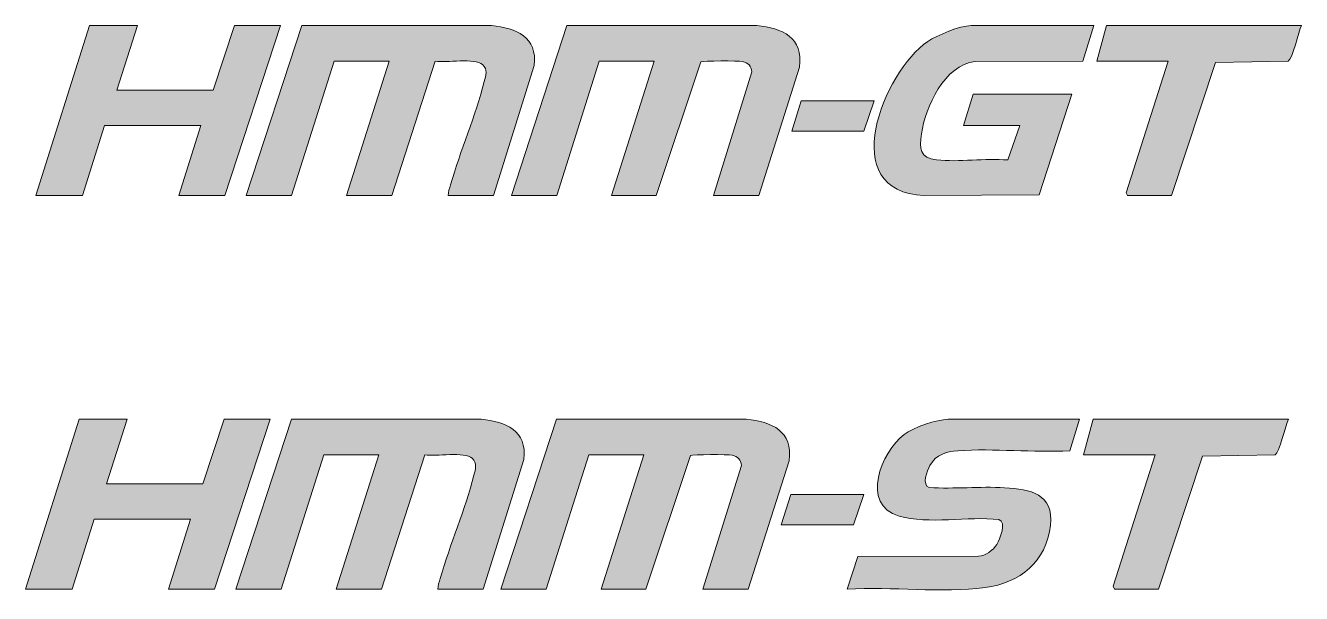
# Model space of a CAD drawing. Extents: x 504 to 1431, y -984 to -571.
import ezdxf

# ---------------------------------------------------------------- set-up
doc = ezdxf.new("R2010")
doc.units = 0
doc.header["$MEASUREMENT"] = 0
doc.layers.add('Layer 1', color=7, linetype='Continuous', lineweight=0)

# ---------------------------------------------------------------- blocks, each defined once
blk = doc.blocks.new('Block_2')
at = {"layer": 'Layer 1', "true_color": 0x000000, "transparency": 33554687}
h = blk.add_hatch(color=18, dxfattribs=at)
h.dxf.hatch_style = 2
edge = h.paths.add_edge_path()
edge.add_spline(control_points=[(1280.49, -571.53), (1280.49, -571.53), (1272.39, -597.31), (1272.39, -597.31), (1272.39, -597.31), (1194.18, -597.52), (1194.18, -597.52), (1171.84, -599.9), (1157.88, -630.74), (1155.06, -650.12), (1153.51, -660.81), (1153.96, -667.72), (1166.1, -669.09), (1182.22, -670.9), (1201.46, -667.68), (1217.94, -669.15), (1217.94, -669.15), (1226.54, -644.2), (1226.54, -644.2), (1226.54, -644.2), (1185.58, -644.2), (1185.58, -644.2), (1185.58, -644.2), (1192.57, -621.3), (1192.57, -621.3), (1192.57, -621.3), (1264.5, -621.3), (1264.5, -621.3), (1264.5, -621.3), (1240.54, -694.49), (1240.54, -694.49), (1240.54, -694.49), (1157.12, -694.96), (1157.12, -694.96), (1092.36, -692.67), (1127.15, -605.25), (1159.7, -583.07), (1166.49, -578.44), (1183.1, -571.53), (1191.08, -571.53), (1191.08, -571.53), (1280.49, -571.53), (1280.49, -571.53)], knot_values=[0, 0, 0, 0, 1, 1, 1, 2, 2, 2, 3, 3, 3, 4, 4, 4, 5, 5, 5, 6, 6, 6, 7, 7, 7, 8, 8, 8, 9, 9, 9, 10, 10, 10, 11, 11, 11, 12, 12, 12, 13, 13, 13, 14, 14, 14, 14], degree=3, periodic=0)
h = blk.add_hatch(color=18, dxfattribs=at)
h.dxf.hatch_style = 2
edge = h.paths.add_edge_path()
edge.add_spline(control_points=[(1431.33, -571.53), (1429, -575.48), (1424.99, -596.13), (1421.68, -597.25), (1421.68, -597.25), (1368.87, -598.39), (1368.87, -598.39), (1368.87, -598.39), (1336.93, -694.97), (1336.93, -694.97), (1336.93, -694.97), (1304.96, -694.97), (1304.96, -694.97), (1304.96, -694.97), (1303.86, -692.91), (1303.86, -692.91), (1303.86, -692.91), (1334.43, -597.41), (1334.43, -597.41), (1334.43, -597.41), (1282.48, -597.41), (1282.48, -597.41), (1282.48, -597.41), (1289.48, -571.53), (1289.48, -571.53), (1289.48, -571.53), (1431.33, -571.53), (1431.33, -571.53)], knot_values=[0, 0, 0, 0, 1, 1, 1, 2, 2, 2, 3, 3, 3, 4, 4, 4, 5, 5, 5, 6, 6, 6, 7, 7, 7, 8, 8, 8, 9, 9, 9, 9], degree=3, periodic=0)
at = {"layer": 'Layer 1'}
for points, knots in [([(1280.49, -571.53), (1280.49, -571.53), (1272.39, -597.31), (1272.39, -597.31), (1272.39, -597.31), (1194.18, -597.52), (1194.18, -597.52), (1171.84, -599.9), (1157.88, -630.74), (1155.06, -650.12), (1153.51, -660.81), (1153.96, -667.72), (1166.1, -669.09), (1182.22, -670.9), (1201.46, -667.68), (1217.94, -669.15), (1217.94, -669.15), (1226.54, -644.2), (1226.54, -644.2), (1226.54, -644.2), (1185.58, -644.2), (1185.58, -644.2), (1185.58, -644.2), (1192.57, -621.3), (1192.57, -621.3), (1192.57, -621.3), (1264.5, -621.3), (1264.5, -621.3), (1264.5, -621.3), (1240.54, -694.49), (1240.54, -694.49), (1240.54, -694.49), (1157.12, -694.96), (1157.12, -694.96), (1092.36, -692.67), (1127.15, -605.25), (1159.7, -583.07), (1166.49, -578.44), (1183.1, -571.53), (1191.08, -571.53), (1191.08, -571.53), (1280.49, -571.53), (1280.49, -571.53)], [0, 0, 0, 0, 1, 1, 1, 2, 2, 2, 3, 3, 3, 4, 4, 4, 5, 5, 5, 6, 6, 6, 7, 7, 7, 8, 8, 8, 9, 9, 9, 10, 10, 10, 11, 11, 11, 12, 12, 12, 13, 13, 13, 14, 14, 14, 14]), ([(1431.33, -571.53), (1429, -575.48), (1424.99, -596.13), (1421.68, -597.25), (1421.68, -597.25), (1368.87, -598.39), (1368.87, -598.39), (1368.87, -598.39), (1336.93, -694.97), (1336.93, -694.97), (1336.93, -694.97), (1304.96, -694.97), (1304.96, -694.97), (1304.96, -694.97), (1303.86, -692.91), (1303.86, -692.91), (1303.86, -692.91), (1334.43, -597.41), (1334.43, -597.41), (1334.43, -597.41), (1282.48, -597.41), (1282.48, -597.41), (1282.48, -597.41), (1289.48, -571.53), (1289.48, -571.53), (1289.48, -571.53), (1431.33, -571.53), (1431.33, -571.53)], [0, 0, 0, 0, 1, 1, 1, 2, 2, 2, 3, 3, 3, 4, 4, 4, 5, 5, 5, 6, 6, 6, 7, 7, 7, 8, 8, 8, 9, 9, 9, 9])]:
    blk.add_open_spline(points, degree=3, knots=knots, dxfattribs=at)
blk = doc.blocks.new('Block_1')
at = {"layer": 'Layer 1', "true_color": 0x000000, "transparency": 33554687}
h = blk.add_hatch(color=18, dxfattribs=at)
h.dxf.hatch_style = 2
h.paths.add_polyline_path([(585.18, -571.53), (570.2, -618.32), (640.13, -618.32), (655.61, -571.53), (689.08, -571.53), (648.62, -694.97), (615.15, -694.97), (631.14, -644.2), (561.21, -644.2), (545.22, -694.97), (511.26, -694.97), (550.22, -571.53)])
h = blk.add_hatch(color=18, dxfattribs=at)
h.dxf.hatch_style = 2
edge = h.paths.add_edge_path()
edge.add_spline(control_points=[(843.92, -694.97), (843.92, -694.97), (810.96, -694.97), (810.96, -694.97), (811.05, -692.31), (811.97, -689.77), (812.69, -687.24), (819.83, -662.46), (830.98, -636.89), (837.21, -612.13), (838.31, -607.77), (839.93, -603.38), (836.01, -599.82), (830.45, -594.79), (809.45, -598.68), (801.58, -597.35), (801.58, -597.35), (770, -694.97), (770, -694.97), (770, -694.97), (737.03, -694.97), (737.03, -694.97), (737.03, -694.97), (768, -597.41), (768, -597.41), (768, -597.41), (728.04, -597.41), (728.04, -597.41), (728.04, -597.41), (697.07, -694.97), (697.07, -694.97), (697.07, -694.97), (664.1, -694.97), (664.1, -694.97), (664.1, -694.97), (704.52, -571.46), (704.52, -571.46), (704.52, -571.46), (842.46, -571.49), (842.46, -571.49), (860.56, -573.32), (875.91, -579.73), (873.61, -600.62), (873.61, -600.62), (843.92, -694.97), (843.92, -694.97)], knot_values=[0, 0, 0, 0, 1, 1, 1, 2, 2, 2, 3, 3, 3, 4, 4, 4, 5, 5, 5, 6, 6, 6, 7, 7, 7, 8, 8, 8, 9, 9, 9, 10, 10, 10, 11, 11, 11, 12, 12, 12, 13, 13, 13, 14, 14, 14, 15, 15, 15, 15], degree=3, periodic=0)
h = blk.add_hatch(color=18, dxfattribs=at)
h.dxf.hatch_style = 2
edge = h.paths.add_edge_path()
edge.add_spline(control_points=[(1036.73, -694.97), (1036.73, -694.97), (1003.76, -694.97), (1003.76, -694.97), (1003.76, -694.97), (1031.69, -605), (1031.69, -605), (1031.43, -601.04), (1028.88, -598.41), (1025.01, -597.64), (1021.99, -597.04), (995.99, -597.03), (994.73, -597.87), (994.73, -597.87), (962.3, -694.97), (962.3, -694.97), (962.3, -694.97), (929.84, -694.97), (929.84, -694.97), (929.84, -694.97), (960.81, -597.41), (960.81, -597.41), (960.81, -597.41), (920.85, -597.41), (920.85, -597.41), (920.85, -597.41), (889.88, -694.97), (889.88, -694.97), (889.88, -694.97), (856.91, -694.97), (856.91, -694.97), (856.91, -694.97), (897.31, -571.47), (897.31, -571.47), (897.31, -571.47), (1035.27, -571.49), (1035.27, -571.49), (1054.03, -573.35), (1069.16, -580.04), (1066.44, -601.64), (1066.44, -601.64), (1036.73, -694.97), (1036.73, -694.97)], knot_values=[0, 0, 0, 0, 1, 1, 1, 2, 2, 2, 3, 3, 3, 4, 4, 4, 5, 5, 5, 6, 6, 6, 7, 7, 7, 8, 8, 8, 9, 9, 9, 10, 10, 10, 11, 11, 11, 12, 12, 12, 13, 13, 13, 14, 14, 14, 14], degree=3, periodic=0)
h = blk.add_hatch(color=18, dxfattribs=at)
h.dxf.hatch_style = 2
h.paths.add_polyline_path([(1120.65, -626.28), (1113.15, -648.18), (1060.71, -648.18), (1067.7, -626.28)])
at = {"layer": 'Layer 1'}
for points in [[(585.18, -571.53), (570.2, -618.32), (640.13, -618.32), (655.61, -571.53), (689.08, -571.53), (648.62, -694.97), (615.15, -694.97), (631.14, -644.2), (561.21, -644.2), (545.22, -694.97), (511.26, -694.97), (550.22, -571.53)], [(1120.65, -626.28), (1113.15, -648.18), (1060.71, -648.18), (1067.7, -626.28)]]:
    blk.add_lwpolyline(points, close=True, dxfattribs=at)
for points, knots in [([(843.92, -694.97), (843.92, -694.97), (810.96, -694.97), (810.96, -694.97), (811.05, -692.31), (811.97, -689.77), (812.69, -687.24), (819.83, -662.46), (830.98, -636.89), (837.21, -612.13), (838.31, -607.77), (839.93, -603.38), (836.01, -599.82), (830.45, -594.79), (809.45, -598.68), (801.58, -597.35), (801.58, -597.35), (770, -694.97), (770, -694.97), (770, -694.97), (737.03, -694.97), (737.03, -694.97), (737.03, -694.97), (768, -597.41), (768, -597.41), (768, -597.41), (728.04, -597.41), (728.04, -597.41), (728.04, -597.41), (697.07, -694.97), (697.07, -694.97), (697.07, -694.97), (664.1, -694.97), (664.1, -694.97), (664.1, -694.97), (704.52, -571.46), (704.52, -571.46), (704.52, -571.46), (842.46, -571.49), (842.46, -571.49), (860.56, -573.32), (875.91, -579.73), (873.61, -600.62), (873.61, -600.62), (843.92, -694.97), (843.92, -694.97)], [0, 0, 0, 0, 1, 1, 1, 2, 2, 2, 3, 3, 3, 4, 4, 4, 5, 5, 5, 6, 6, 6, 7, 7, 7, 8, 8, 8, 9, 9, 9, 10, 10, 10, 11, 11, 11, 12, 12, 12, 13, 13, 13, 14, 14, 14, 15, 15, 15, 15]), ([(1036.73, -694.97), (1036.73, -694.97), (1003.76, -694.97), (1003.76, -694.97), (1003.76, -694.97), (1031.69, -605), (1031.69, -605), (1031.43, -601.04), (1028.88, -598.41), (1025.01, -597.64), (1021.99, -597.04), (995.99, -597.03), (994.73, -597.87), (994.73, -597.87), (962.3, -694.97), (962.3, -694.97), (962.3, -694.97), (929.84, -694.97), (929.84, -694.97), (929.84, -694.97), (960.81, -597.41), (960.81, -597.41), (960.81, -597.41), (920.85, -597.41), (920.85, -597.41), (920.85, -597.41), (889.88, -694.97), (889.88, -694.97), (889.88, -694.97), (856.91, -694.97), (856.91, -694.97), (856.91, -694.97), (897.31, -571.47), (897.31, -571.47), (897.31, -571.47), (1035.27, -571.49), (1035.27, -571.49), (1054.03, -573.35), (1069.16, -580.04), (1066.44, -601.64), (1066.44, -601.64), (1036.73, -694.97), (1036.73, -694.97)], [0, 0, 0, 0, 1, 1, 1, 2, 2, 2, 3, 3, 3, 4, 4, 4, 5, 5, 5, 6, 6, 6, 7, 7, 7, 8, 8, 8, 9, 9, 9, 10, 10, 10, 11, 11, 11, 12, 12, 12, 13, 13, 13, 14, 14, 14, 14])]:
    blk.add_open_spline(points, degree=3, knots=knots, dxfattribs=at)
blk.add_blockref('Block_2', (0, 0), dxfattribs=at)
blk = doc.blocks.new('Block_0')
at = {"layer": 'Layer 1'}
blk.add_blockref('Block_1', (0, 0), dxfattribs=at)
blk = doc.blocks.new('Block_4')
at = {"layer": 'Layer 1', "true_color": 0x000000, "transparency": 33554687}
h = blk.add_hatch(color=18, dxfattribs=at)
h.dxf.hatch_style = 2
h.paths.add_polyline_path([(577.65, -857.59), (562.67, -904.35), (632.6, -904.35), (648.08, -857.59), (681.55, -857.59), (641.09, -980.96), (607.62, -980.96), (623.6, -930.22), (553.68, -930.22), (537.69, -980.96), (503.73, -980.96), (542.69, -857.59)])
h = blk.add_hatch(color=18, dxfattribs=at)
h.dxf.hatch_style = 2
edge = h.paths.add_edge_path()
edge.add_spline(control_points=[(836.39, -980.96), (836.39, -980.96), (803.42, -980.96), (803.42, -980.96), (803.52, -978.3), (804.43, -975.76), (805.16, -973.24), (812.29, -948.47), (823.45, -922.92), (829.68, -898.17), (830.77, -893.81), (832.39, -889.42), (828.47, -885.87), (822.92, -880.84), (801.92, -884.73), (794.04, -883.4), (794.04, -883.4), (762.46, -980.96), (762.46, -980.96), (762.46, -980.96), (729.5, -980.96), (729.5, -980.96), (729.5, -980.96), (760.47, -883.46), (760.47, -883.46), (760.47, -883.46), (720.51, -883.46), (720.51, -883.46), (720.51, -883.46), (689.54, -980.96), (689.54, -980.96), (689.54, -980.96), (656.57, -980.96), (656.57, -980.96), (656.57, -980.96), (696.99, -857.52), (696.99, -857.52), (696.99, -857.52), (834.93, -857.55), (834.93, -857.55), (853.03, -859.38), (868.38, -865.79), (866.08, -886.67), (866.08, -886.67), (836.39, -980.96), (836.39, -980.96)], knot_values=[0, 0, 0, 0, 1, 1, 1, 2, 2, 2, 3, 3, 3, 4, 4, 4, 5, 5, 5, 6, 6, 6, 7, 7, 7, 8, 8, 8, 9, 9, 9, 10, 10, 10, 11, 11, 11, 12, 12, 12, 13, 13, 13, 14, 14, 14, 15, 15, 15, 15], degree=3, periodic=0)
h = blk.add_hatch(color=18, dxfattribs=at)
h.dxf.hatch_style = 2
edge = h.paths.add_edge_path()
edge.add_spline(control_points=[(1029.19, -980.96), (1029.19, -980.96), (996.23, -980.96), (996.23, -980.96), (996.23, -980.96), (1024.15, -891.04), (1024.15, -891.04), (1023.89, -887.08), (1021.34, -884.46), (1017.47, -883.69), (1014.45, -883.09), (988.45, -883.08), (987.19, -883.92), (987.19, -883.92), (954.77, -980.96), (954.77, -980.96), (954.77, -980.96), (922.3, -980.96), (922.3, -980.96), (922.3, -980.96), (953.27, -883.46), (953.27, -883.46), (953.27, -883.46), (913.31, -883.46), (913.31, -883.46), (913.31, -883.46), (882.34, -980.96), (882.34, -980.96), (882.34, -980.96), (849.38, -980.96), (849.38, -980.96), (849.38, -980.96), (889.78, -857.53), (889.78, -857.53), (889.78, -857.53), (1027.73, -857.55), (1027.73, -857.55), (1046.5, -859.41), (1061.62, -866.09), (1058.91, -887.68), (1058.91, -887.68), (1029.19, -980.96), (1029.19, -980.96)], knot_values=[0, 0, 0, 0, 1, 1, 1, 2, 2, 2, 3, 3, 3, 4, 4, 4, 5, 5, 5, 6, 6, 6, 7, 7, 7, 8, 8, 8, 9, 9, 9, 10, 10, 10, 11, 11, 11, 12, 12, 12, 13, 13, 13, 14, 14, 14, 14], degree=3, periodic=0)
h = blk.add_hatch(color=18, dxfattribs=at)
h.dxf.hatch_style = 2
edge = h.paths.add_edge_path()
edge.add_spline(control_points=[(1269.95, -857.59), (1269.95, -857.59), (1262.91, -880.43), (1262.91, -880.43), (1236.43, -882.01), (1207.78, -878.46), (1181.55, -880.49), (1172.71, -881.17), (1165.92, -883.14), (1161.23, -891.1), (1159.06, -894.8), (1155.15, -905.5), (1160.76, -907.14), (1178.79, -908.31), (1197.61, -906.27), (1215.54, -907.3), (1234.21, -908.36), (1251.37, -911.72), (1248.86, -934.59), (1245.96, -961.06), (1226.76, -976.42), (1201.39, -979.84), (1169.57, -984.13), (1133.44, -978.96), (1101.12, -980.95), (1101.12, -980.95), (1108.74, -957.21), (1108.74, -957.21), (1108.74, -957.21), (1196.53, -957.08), (1196.53, -957.08), (1201.84, -956.74), (1207.07, -952.83), (1209.85, -948.46), (1212.16, -944.82), (1217.13, -932.12), (1211.31, -930.42), (1189.15, -927.88), (1159.96, -934.08), (1138.88, -927.94), (1110.31, -919.6), (1125.77, -881.39), (1142.58, -868.54), (1149.13, -863.53), (1166.44, -857.59), (1174.54, -857.59), (1174.54, -857.59), (1269.95, -857.59), (1269.95, -857.59)], knot_values=[0, 0, 0, 0, 1, 1, 1, 2, 2, 2, 3, 3, 3, 4, 4, 4, 5, 5, 5, 6, 6, 6, 7, 7, 7, 8, 8, 8, 9, 9, 9, 10, 10, 10, 11, 11, 11, 12, 12, 12, 13, 13, 13, 14, 14, 14, 15, 15, 15, 16, 16, 16, 16], degree=3, periodic=0)
h = blk.add_hatch(color=18, dxfattribs=at)
h.dxf.hatch_style = 2
edge = h.paths.add_edge_path()
edge.add_spline(control_points=[(1421.79, -857.59), (1419.86, -861.57), (1415.22, -882.26), (1412.14, -883.3), (1412.14, -883.3), (1359.33, -884.43), (1359.33, -884.43), (1359.33, -884.43), (1327.39, -980.96), (1327.39, -980.96), (1327.39, -980.96), (1295.42, -980.96), (1295.42, -980.96), (1295.42, -980.96), (1294.32, -978.9), (1294.32, -978.9), (1294.32, -978.9), (1324.89, -883.46), (1324.89, -883.46), (1324.89, -883.46), (1272.94, -883.46), (1272.94, -883.46), (1272.94, -883.46), (1279.94, -857.59), (1279.94, -857.59), (1279.94, -857.59), (1421.79, -857.59), (1421.79, -857.59)], knot_values=[0, 0, 0, 0, 1, 1, 1, 2, 2, 2, 3, 3, 3, 4, 4, 4, 5, 5, 5, 6, 6, 6, 7, 7, 7, 8, 8, 8, 9, 9, 9, 9], degree=3, periodic=0)
h = blk.add_hatch(color=18, dxfattribs=at)
h.dxf.hatch_style = 2
h.paths.add_polyline_path([(1113.11, -912.31), (1105.62, -934.2), (1053.17, -934.2), (1060.16, -912.31)])
at = {"layer": 'Layer 1'}
for points in [[(577.65, -857.59), (562.67, -904.35), (632.6, -904.35), (648.08, -857.59), (681.55, -857.59), (641.09, -980.96), (607.62, -980.96), (623.6, -930.22), (553.68, -930.22), (537.69, -980.96), (503.73, -980.96), (542.69, -857.59)], [(1113.11, -912.31), (1105.62, -934.2), (1053.17, -934.2), (1060.16, -912.31)]]:
    blk.add_lwpolyline(points, close=True, dxfattribs=at)
for points, knots in [([(836.39, -980.96), (836.39, -980.96), (803.42, -980.96), (803.42, -980.96), (803.52, -978.3), (804.43, -975.76), (805.16, -973.24), (812.29, -948.47), (823.45, -922.92), (829.68, -898.17), (830.77, -893.81), (832.39, -889.42), (828.47, -885.87), (822.92, -880.84), (801.92, -884.73), (794.04, -883.4), (794.04, -883.4), (762.46, -980.96), (762.46, -980.96), (762.46, -980.96), (729.5, -980.96), (729.5, -980.96), (729.5, -980.96), (760.47, -883.46), (760.47, -883.46), (760.47, -883.46), (720.51, -883.46), (720.51, -883.46), (720.51, -883.46), (689.54, -980.96), (689.54, -980.96), (689.54, -980.96), (656.57, -980.96), (656.57, -980.96), (656.57, -980.96), (696.99, -857.52), (696.99, -857.52), (696.99, -857.52), (834.93, -857.55), (834.93, -857.55), (853.03, -859.38), (868.38, -865.79), (866.08, -886.67), (866.08, -886.67), (836.39, -980.96), (836.39, -980.96)], [0, 0, 0, 0, 1, 1, 1, 2, 2, 2, 3, 3, 3, 4, 4, 4, 5, 5, 5, 6, 6, 6, 7, 7, 7, 8, 8, 8, 9, 9, 9, 10, 10, 10, 11, 11, 11, 12, 12, 12, 13, 13, 13, 14, 14, 14, 15, 15, 15, 15]), ([(1029.19, -980.96), (1029.19, -980.96), (996.23, -980.96), (996.23, -980.96), (996.23, -980.96), (1024.15, -891.04), (1024.15, -891.04), (1023.89, -887.08), (1021.34, -884.46), (1017.47, -883.69), (1014.45, -883.09), (988.45, -883.08), (987.19, -883.92), (987.19, -883.92), (954.77, -980.96), (954.77, -980.96), (954.77, -980.96), (922.3, -980.96), (922.3, -980.96), (922.3, -980.96), (953.27, -883.46), (953.27, -883.46), (953.27, -883.46), (913.31, -883.46), (913.31, -883.46), (913.31, -883.46), (882.34, -980.96), (882.34, -980.96), (882.34, -980.96), (849.38, -980.96), (849.38, -980.96), (849.38, -980.96), (889.78, -857.53), (889.78, -857.53), (889.78, -857.53), (1027.73, -857.55), (1027.73, -857.55), (1046.5, -859.41), (1061.62, -866.09), (1058.91, -887.68), (1058.91, -887.68), (1029.19, -980.96), (1029.19, -980.96)], [0, 0, 0, 0, 1, 1, 1, 2, 2, 2, 3, 3, 3, 4, 4, 4, 5, 5, 5, 6, 6, 6, 7, 7, 7, 8, 8, 8, 9, 9, 9, 10, 10, 10, 11, 11, 11, 12, 12, 12, 13, 13, 13, 14, 14, 14, 14]), ([(1269.95, -857.59), (1269.95, -857.59), (1262.91, -880.43), (1262.91, -880.43), (1236.43, -882.01), (1207.78, -878.46), (1181.55, -880.49), (1172.71, -881.17), (1165.92, -883.14), (1161.23, -891.1), (1159.06, -894.8), (1155.15, -905.5), (1160.76, -907.14), (1178.79, -908.31), (1197.61, -906.27), (1215.54, -907.3), (1234.21, -908.36), (1251.37, -911.72), (1248.86, -934.59), (1245.96, -961.06), (1226.76, -976.42), (1201.39, -979.84), (1169.57, -984.13), (1133.44, -978.96), (1101.12, -980.95), (1101.12, -980.95), (1108.74, -957.21), (1108.74, -957.21), (1108.74, -957.21), (1196.53, -957.08), (1196.53, -957.08), (1201.84, -956.74), (1207.07, -952.83), (1209.85, -948.46), (1212.16, -944.82), (1217.13, -932.12), (1211.31, -930.42), (1189.15, -927.88), (1159.96, -934.08), (1138.88, -927.94), (1110.31, -919.6), (1125.77, -881.39), (1142.58, -868.54), (1149.13, -863.53), (1166.44, -857.59), (1174.54, -857.59), (1174.54, -857.59), (1269.95, -857.59), (1269.95, -857.59)], [0, 0, 0, 0, 1, 1, 1, 2, 2, 2, 3, 3, 3, 4, 4, 4, 5, 5, 5, 6, 6, 6, 7, 7, 7, 8, 8, 8, 9, 9, 9, 10, 10, 10, 11, 11, 11, 12, 12, 12, 13, 13, 13, 14, 14, 14, 15, 15, 15, 16, 16, 16, 16]), ([(1421.79, -857.59), (1419.86, -861.57), (1415.22, -882.26), (1412.14, -883.3), (1412.14, -883.3), (1359.33, -884.43), (1359.33, -884.43), (1359.33, -884.43), (1327.39, -980.96), (1327.39, -980.96), (1327.39, -980.96), (1295.42, -980.96), (1295.42, -980.96), (1295.42, -980.96), (1294.32, -978.9), (1294.32, -978.9), (1294.32, -978.9), (1324.89, -883.46), (1324.89, -883.46), (1324.89, -883.46), (1272.94, -883.46), (1272.94, -883.46), (1272.94, -883.46), (1279.94, -857.59), (1279.94, -857.59), (1279.94, -857.59), (1421.79, -857.59), (1421.79, -857.59)], [0, 0, 0, 0, 1, 1, 1, 2, 2, 2, 3, 3, 3, 4, 4, 4, 5, 5, 5, 6, 6, 6, 7, 7, 7, 8, 8, 8, 9, 9, 9, 9])]:
    blk.add_open_spline(points, degree=3, knots=knots, dxfattribs=at)
blk = doc.blocks.new('Block_3')
at = {"layer": 'Layer 1'}
blk.add_blockref('Block_4', (0, 0), dxfattribs=at)

msp = doc.modelspace()

# ---------------------------------------------------------------- block references
at = {"layer": 'Layer 1'}
for name in ['Block_0', 'Block_3']:
    msp.add_blockref(name, (0, 0), dxfattribs=at)

doc.saveas('drawing.dxf')
